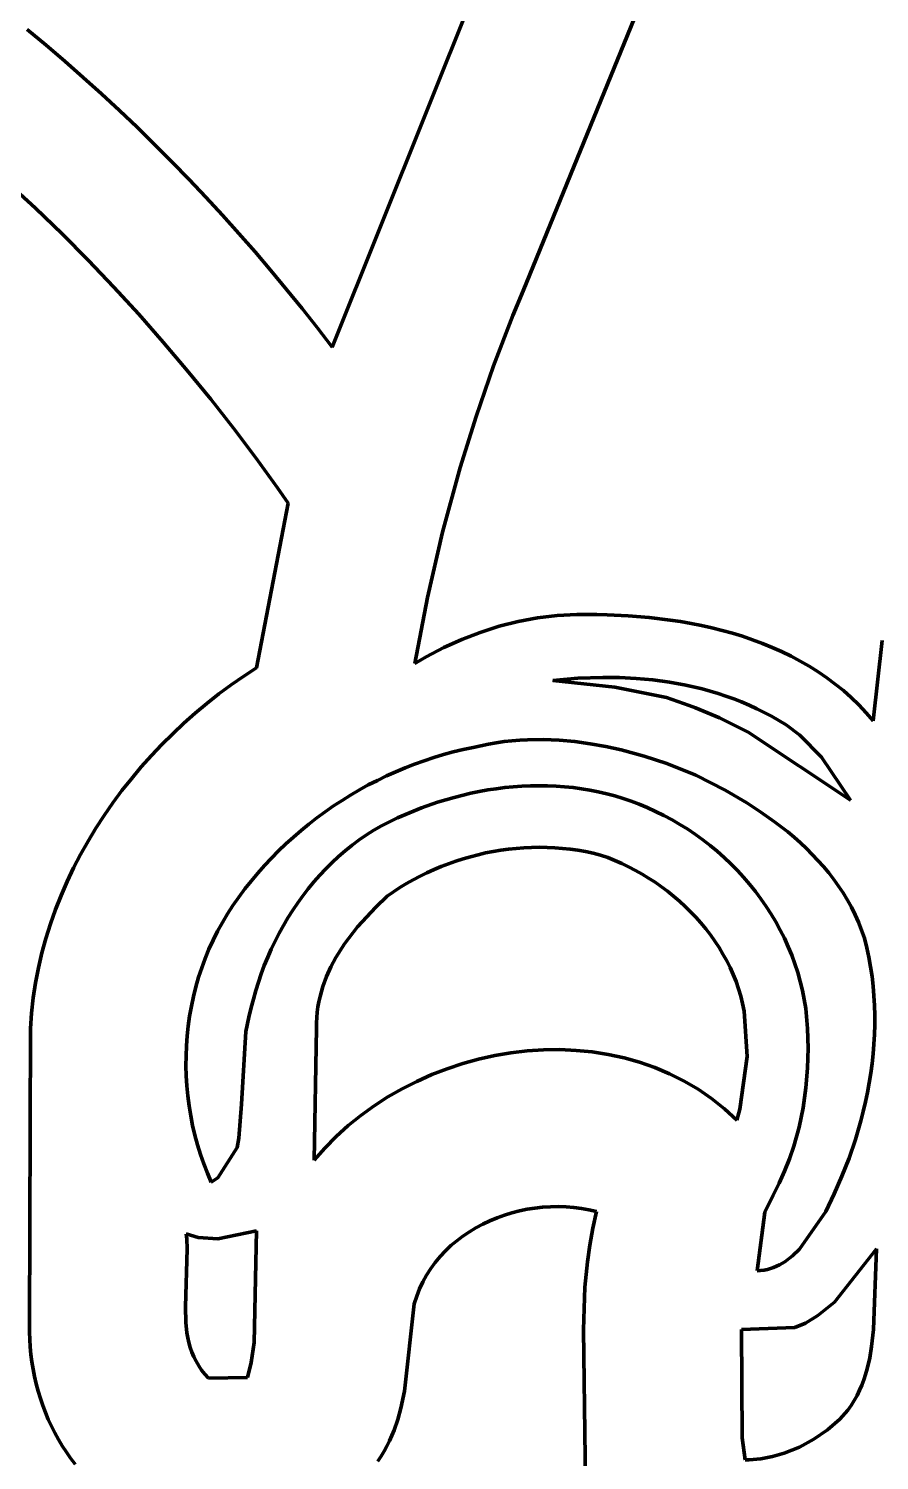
# Model space of a CAD drawing. Header units: millimetres. Extents: x 0 to 17.8, y 0 to 10.
# Drawn here: x 11.825 to 13.066, y 3.44 to 5.527 of the extents above; entities that cross this region are included whole.
import ezdxf

# ---------------------------------------------------------------- set-up
doc = ezdxf.new("R2010")
doc.units = ezdxf.units.MM
doc.layers.add('color#010101ff', color=7, linetype='CONTINUOUS', lineweight=100)
doc.layers.add('color#ffffffff', color=7, linetype='CONTINUOUS', lineweight=100)

msp = doc.modelspace()

# ---------------------------------------------------------------- linework, layer by layer
at = {"layer": 'color#010101ff'}
for p, q in [((12.2679, 5.063), (12.4972, 5.6344)), ((12.7331, 5.6027), (12.5464, 5.1451)), ((11.8235, 5.5258), (11.8509, 5.503)), ((11.8509, 5.503), (11.8781, 5.4797)), ((11.8781, 5.4797), (11.9049, 5.4562)), ((11.9049, 5.4562), (11.9315, 5.4322)), ((11.9315, 5.4322), (11.9577, 5.408)), ((11.9577, 5.408), (11.9836, 5.3834)), ((11.9836, 5.3834), (12.0092, 5.3584)), ((12.0092, 5.3584), (12.0344, 5.3331)), ((12.0344, 5.3331), (12.0594, 5.3075)), ((11.8353, 5.2654), (11.7957, 5.3021)), ((12.0594, 5.3075), (12.0839, 5.2816)), ((12.0839, 5.2816), (12.1082, 5.2554)), ((11.8741, 5.2279), (11.8353, 5.2654)), ((12.1082, 5.2554), (12.1321, 5.2288)), ((11.9122, 5.1896), (11.8741, 5.2279)), ((12.1321, 5.2288), (12.1556, 5.2019)), ((12.1556, 5.2019), (12.1788, 5.1747)), ((11.9495, 5.1505), (11.9122, 5.1896)), ((12.1788, 5.1747), (12.2016, 5.1472)), ((11.986, 5.1108), (11.9495, 5.1505)), ((12.2016, 5.1472), (12.2241, 5.1194)), ((12.5464, 5.1451), (12.5315, 5.109)), ((12.2241, 5.1194), (12.2462, 5.0914)), ((12.0218, 5.0703), (11.986, 5.1108)), ((12.5315, 5.109), (12.5034, 5.0359)), ((12.2462, 5.0914), (12.2679, 5.063)), ((12.0567, 5.0291), (12.0218, 5.0703)), ((12.5034, 5.0359), (12.4778, 4.962)), ((12.0909, 4.9872), (12.0567, 5.0291)), ((12.1242, 4.9447), (12.0909, 4.9872)), ((12.4778, 4.962), (12.4546, 4.8874)), ((12.1567, 4.9016), (12.1242, 4.9447)), ((12.1883, 4.8578), (12.1567, 4.9016)), ((12.4546, 4.8874), (12.4289, 4.7931)), ((12.2038, 4.8357), (12.1883, 4.8578)), ((12.1576, 4.5956), (12.2038, 4.8357)), ((12.4289, 4.7931), (12.4069, 4.6978)), ((12.4069, 4.6978), (12.3887, 4.6018)), ((12.4839, 4.6472), (12.5114, 4.656)), ((12.5114, 4.656), (12.5393, 4.663)), ((12.5393, 4.663), (12.5676, 4.6683)), ((12.5676, 4.6683), (12.5962, 4.6718)), ((12.5962, 4.6718), (12.625, 4.6734)), ((12.625, 4.6734), (12.654, 4.6731)), ((12.654, 4.6731), (12.669, 4.6728)), ((12.669, 4.6728), (12.6995, 4.6714)), ((12.6995, 4.6714), (12.7301, 4.6689)), ((12.7301, 4.6689), (12.7608, 4.6651)), ((12.7608, 4.6651), (12.7761, 4.6628)), ((12.7761, 4.6628), (12.7914, 4.6601)), ((12.7914, 4.6601), (12.8066, 4.6571)), ((12.8066, 4.6571), (12.8217, 4.6538)), ((12.4308, 4.6249), (12.4571, 4.6369)), ((12.4571, 4.6369), (12.4839, 4.6472)), ((12.8217, 4.6538), (12.8367, 4.65)), ((12.8367, 4.65), (12.8516, 4.6459)), ((12.8516, 4.6459), (12.8663, 4.6414)), ((12.8663, 4.6414), (12.8809, 4.6365)), ((12.8809, 4.6365), (12.8953, 4.6311)), ((13.0568, 4.5182), (13.07, 4.6353)), ((12.4052, 4.6115), (12.4308, 4.6249)), ((12.8953, 4.6311), (12.9095, 4.6253)), ((12.9095, 4.6253), (12.9234, 4.6191)), ((12.9234, 4.6191), (12.9372, 4.6125)), ((12.9372, 4.6125), (12.9506, 4.6053)), ((12.139, 4.5835), (12.1576, 4.5956)), ((12.3887, 4.6018), (12.4052, 4.6115)), ((12.9506, 4.6053), (12.9638, 4.5977)), ((12.9638, 4.5977), (12.9767, 4.5896)), ((12.103, 4.5575), (12.1208, 4.5707)), ((12.1208, 4.5707), (12.139, 4.5835)), ((12.6262, 4.5803), (12.59, 4.5772)), ((12.59, 4.5772), (12.6804, 4.5674)), ((12.6627, 4.5815), (12.6262, 4.5803)), ((12.6871, 4.5812), (12.6627, 4.5815)), ((12.7115, 4.58), (12.6871, 4.5812)), ((12.7357, 4.5778), (12.7115, 4.58)), ((12.7599, 4.5745), (12.7357, 4.5778)), ((12.7838, 4.5702), (12.7599, 4.5745)), ((12.9767, 4.5896), (12.9893, 4.581)), ((12.9893, 4.581), (13.0015, 4.5719)), ((13.0015, 4.5719), (13.0134, 4.5623)), ((12.0855, 4.5437), (12.103, 4.5575)), ((12.6804, 4.5674), (12.7557, 4.552)), ((12.7557, 4.552), (12.7888, 4.5404)), ((12.8075, 4.5647), (12.7838, 4.5702)), ((12.8192, 4.5615), (12.8075, 4.5647)), ((12.8308, 4.558), (12.8192, 4.5615)), ((12.8423, 4.5543), (12.8308, 4.558)), ((12.8537, 4.5502), (12.8423, 4.5543)), ((12.865, 4.5458), (12.8537, 4.5502)), ((13.0134, 4.5623), (13.0249, 4.5521)), ((13.0249, 4.5521), (13.0359, 4.5413)), ((12.0517, 4.5147), (12.0684, 4.5295)), ((12.0684, 4.5295), (12.0855, 4.5437)), ((12.7888, 4.5404), (12.7977, 4.5372)), ((12.7977, 4.5372), (12.8326, 4.5228)), ((12.8762, 4.541), (12.865, 4.5458)), ((12.8872, 4.5359), (12.8762, 4.541)), ((12.8981, 4.5305), (12.8872, 4.5359)), ((12.9088, 4.5248), (12.8981, 4.5305)), ((13.0359, 4.5413), (13.0466, 4.53)), ((13.0466, 4.53), (13.0568, 4.5182)), ((12.0355, 4.4994), (12.0517, 4.5147)), ((12.8326, 4.5228), (12.8746, 4.5017)), ((12.9194, 4.5187), (12.9088, 4.5248)), ((12.9299, 4.5122), (12.9194, 4.5187)), ((12.9502, 4.4974), (12.9299, 4.5122)), ((12.0197, 4.4837), (12.0355, 4.4994)), ((12.5188, 4.4879), (12.5074, 4.4862)), ((12.5302, 4.4891), (12.5188, 4.4879)), ((12.5416, 4.49), (12.5302, 4.4891)), ((12.553, 4.4907), (12.5416, 4.49)), ((12.5759, 4.4909), (12.553, 4.4907)), ((12.5988, 4.49), (12.5759, 4.4909)), ((12.6217, 4.4879), (12.5988, 4.49)), ((12.6444, 4.4848), (12.6217, 4.4879)), ((12.8746, 4.5017), (13.0237, 4.4028)), ((12.9814, 4.4651), (12.9502, 4.4974)), ((11.9896, 4.451), (12.0044, 4.4676)), ((12.0044, 4.4676), (12.0197, 4.4837)), ((12.4304, 4.4689), (12.4162, 4.4647)), ((12.4447, 4.4728), (12.4304, 4.4689)), ((12.459, 4.4762), (12.4447, 4.4728)), ((12.4735, 4.4793), (12.459, 4.4762)), ((12.4848, 4.482), (12.4735, 4.4793)), ((12.4961, 4.4843), (12.4848, 4.482)), ((12.5074, 4.4862), (12.4961, 4.4843)), ((12.6671, 4.4807), (12.6444, 4.4848)), ((12.6896, 4.4757), (12.6671, 4.4807)), ((12.723, 4.4666), (12.6896, 4.4757)), ((12.7558, 4.4558), (12.723, 4.4666)), ((11.9752, 4.4339), (11.9896, 4.451)), ((12.3744, 4.4497), (12.3607, 4.444)), ((12.3882, 4.4551), (12.3744, 4.4497)), ((12.4021, 4.4601), (12.3882, 4.4551)), ((12.4162, 4.4647), (12.4021, 4.4601)), ((12.7984, 4.4392), (12.7558, 4.4558)), ((13.0237, 4.4028), (12.9814, 4.4651)), ((11.9615, 4.4165), (11.9752, 4.4339)), ((12.3207, 4.4247), (12.3077, 4.4175)), ((12.3339, 4.4314), (12.3207, 4.4247)), ((12.3472, 4.4379), (12.3339, 4.4314)), ((12.3607, 4.444), (12.3472, 4.4379)), ((12.8412, 4.417), (12.7984, 4.4392)), ((11.9482, 4.3987), (11.9615, 4.4165)), ((12.2949, 4.41), (12.2824, 4.4022)), ((12.3077, 4.4175), (12.2949, 4.41)), ((12.4218, 4.3995), (12.4458, 4.4067)), ((12.4458, 4.4067), (12.4702, 4.4126)), ((12.4702, 4.4126), (12.4824, 4.4151)), ((12.4824, 4.4151), (12.4948, 4.4174)), ((12.4948, 4.4174), (12.5072, 4.4193)), ((12.5072, 4.4193), (12.5196, 4.4208)), ((12.5196, 4.4208), (12.5321, 4.4221)), ((12.5321, 4.4221), (12.5445, 4.423)), ((12.5445, 4.423), (12.557, 4.4235)), ((12.557, 4.4235), (12.5695, 4.4237)), ((12.5695, 4.4237), (12.582, 4.4236)), ((12.582, 4.4236), (12.5945, 4.423)), ((12.5945, 4.423), (12.6069, 4.4222)), ((12.6069, 4.4222), (12.6193, 4.4209)), ((12.6193, 4.4209), (12.6316, 4.4193)), ((12.6316, 4.4193), (12.6439, 4.4172)), ((12.6439, 4.4172), (12.6561, 4.4148)), ((12.6561, 4.4148), (12.6683, 4.412)), ((12.6683, 4.412), (12.6803, 4.4088)), ((12.6803, 4.4088), (12.6923, 4.4051)), ((12.6923, 4.4051), (12.7041, 4.4011)), ((12.8727, 4.3985), (12.8412, 4.417)), ((11.9356, 4.3804), (11.9482, 4.3987)), ((12.2578, 4.3856), (12.2459, 4.3769)), ((12.27, 4.3941), (12.2578, 4.3856)), ((12.2824, 4.4022), (12.27, 4.3941)), ((12.3752, 4.3819), (12.3983, 4.3913)), ((12.3983, 4.3913), (12.4218, 4.3995)), ((12.7041, 4.4011), (12.7158, 4.3966)), ((12.7158, 4.3966), (12.7274, 4.3917)), ((12.7274, 4.3917), (12.7397, 4.3862)), ((12.7397, 4.3862), (12.7517, 4.3804)), ((12.8932, 4.3852), (12.8727, 4.3985)), ((12.9131, 4.3711), (12.8932, 4.3852)), ((11.9235, 4.3618), (11.9356, 4.3804)), ((12.2342, 4.3678), (12.2227, 4.3584)), ((12.2459, 4.3769), (12.2342, 4.3678)), ((12.3289, 4.3587), (12.3401, 4.3652)), ((12.3401, 4.3652), (12.3515, 4.3712)), ((12.3515, 4.3712), (12.3632, 4.3768)), ((12.3632, 4.3768), (12.3752, 4.3819)), ((12.7517, 4.3804), (12.7636, 4.374)), ((12.7636, 4.374), (12.7752, 4.3673)), ((12.7752, 4.3673), (12.7866, 4.3602)), ((12.9323, 4.3562), (12.9131, 4.3711)), ((11.9012, 4.3236), (11.912, 4.3429)), ((11.912, 4.3429), (11.9235, 4.3618)), ((12.2115, 4.3487), (12.2005, 4.3387)), ((12.2227, 4.3584), (12.2115, 4.3487)), ((12.2971, 4.3369), (12.3074, 4.3446)), ((12.3074, 4.3446), (12.318, 4.3519)), ((12.318, 4.3519), (12.3289, 4.3587)), ((12.7866, 4.3602), (12.7977, 4.3527)), ((12.7977, 4.3527), (12.8086, 4.3448)), ((12.8086, 4.3448), (12.8193, 4.3366)), ((12.9416, 4.3484), (12.9323, 4.3562)), ((12.9507, 4.3403), (12.9416, 4.3484)), ((11.891, 4.3039), (11.9012, 4.3236)), ((12.1899, 4.3285), (12.1795, 4.318)), ((12.2005, 4.3387), (12.1899, 4.3285)), ((12.2679, 4.3117), (12.2773, 4.3204)), ((12.2773, 4.3204), (12.2871, 4.3289)), ((12.2871, 4.3289), (12.2971, 4.3369)), ((12.4698, 4.3202), (12.4589, 4.3171)), ((12.4807, 4.3231), (12.4698, 4.3202)), ((12.4917, 4.3256), (12.4807, 4.3231)), ((12.5028, 4.3277), (12.4917, 4.3256)), ((12.5139, 4.3296), (12.5028, 4.3277)), ((12.5251, 4.3311), (12.5139, 4.3296)), ((12.5363, 4.3323), (12.5251, 4.3311)), ((12.5476, 4.3332), (12.5363, 4.3323)), ((12.5588, 4.3337), (12.5476, 4.3332)), ((12.5701, 4.3339), (12.5588, 4.3337)), ((12.5814, 4.3337), (12.5701, 4.3339)), ((12.5926, 4.3332), (12.5814, 4.3337)), ((12.6039, 4.3323), (12.5926, 4.3332)), ((12.6151, 4.3311), (12.6039, 4.3323)), ((12.6262, 4.3295), (12.6151, 4.3311)), ((12.6374, 4.3276), (12.6262, 4.3295)), ((12.6484, 4.3252), (12.6374, 4.3276)), ((12.6594, 4.3225), (12.6484, 4.3252)), ((12.6698, 4.3188), (12.6594, 4.3225)), ((12.8193, 4.3366), (12.8296, 4.328)), ((12.8296, 4.328), (12.8397, 4.3191)), ((12.9595, 4.3321), (12.9507, 4.3403)), ((12.9681, 4.3236), (12.9595, 4.3321)), ((12.9764, 4.3148), (12.9681, 4.3236)), ((11.8815, 4.284), (11.891, 4.3039)), ((12.1694, 4.3071), (12.1595, 4.2961)), ((12.1795, 4.318), (12.1694, 4.3071)), ((12.2499, 4.2932), (12.2588, 4.3026)), ((12.2588, 4.3026), (12.2679, 4.3117)), ((12.4166, 4.3014), (12.4063, 4.2967)), ((12.427, 4.3058), (12.4166, 4.3014)), ((12.4375, 4.3099), (12.427, 4.3058)), ((12.4482, 4.3136), (12.4375, 4.3099)), ((12.4589, 4.3171), (12.4482, 4.3136)), ((12.6801, 4.3146), (12.6698, 4.3188)), ((12.6902, 4.3101), (12.6801, 4.3146)), ((12.7003, 4.3053), (12.6902, 4.3101)), ((12.7102, 4.3002), (12.7003, 4.3053)), ((12.7199, 4.2947), (12.7102, 4.3002)), ((12.8397, 4.3191), (12.8495, 4.3098)), ((12.8495, 4.3098), (12.8589, 4.3002)), ((12.8589, 4.3002), (12.868, 4.2903)), ((12.9844, 4.3059), (12.9764, 4.3148)), ((12.9921, 4.2966), (12.9844, 4.3059)), ((11.8727, 4.2637), (11.8815, 4.284)), ((12.15, 4.2847), (12.1408, 4.2731)), ((12.1595, 4.2961), (12.15, 4.2847)), ((12.2332, 4.2735), (12.2414, 4.2835)), ((12.2414, 4.2835), (12.2499, 4.2932)), ((12.3764, 4.2809), (12.3668, 4.2751)), ((12.3862, 4.2865), (12.3764, 4.2809)), ((12.3962, 4.2918), (12.3862, 4.2865)), ((12.4063, 4.2967), (12.3962, 4.2918)), ((12.7295, 4.2889), (12.7199, 4.2947)), ((12.7389, 4.2828), (12.7295, 4.2889)), ((12.7481, 4.2764), (12.7389, 4.2828)), ((12.868, 4.2903), (12.8768, 4.2801)), ((12.8768, 4.2801), (12.8852, 4.2696)), ((12.9994, 4.2871), (12.9921, 4.2966)), ((13.0064, 4.2774), (12.9994, 4.2871)), ((11.8646, 4.2431), (11.8727, 4.2637)), ((12.132, 4.2613), (12.1234, 4.2492)), ((12.1408, 4.2731), (12.132, 4.2613)), ((12.2178, 4.2528), (12.2253, 4.2633)), ((12.2253, 4.2633), (12.2332, 4.2735)), ((12.3481, 4.2626), (12.3315, 4.2467)), ((12.3573, 4.269), (12.3481, 4.2626)), ((12.3668, 4.2751), (12.3573, 4.269)), ((12.757, 4.2697), (12.7481, 4.2764)), ((12.7658, 4.2627), (12.757, 4.2697)), ((12.7743, 4.2554), (12.7658, 4.2627)), ((12.8852, 4.2696), (12.8933, 4.2588)), ((12.8933, 4.2588), (12.9009, 4.2478)), ((13.013, 4.2673), (13.0064, 4.2774)), ((13.0193, 4.257), (13.013, 4.2673)), ((11.8573, 4.2223), (11.8646, 4.2431)), ((12.1154, 4.2369), (12.1079, 4.2244)), ((12.1234, 4.2492), (12.1154, 4.2369)), ((12.2036, 4.2311), (12.2105, 4.2421)), ((12.2105, 4.2421), (12.2178, 4.2528)), ((12.3315, 4.2467), (12.3052, 4.2179)), ((12.7826, 4.2478), (12.7743, 4.2554)), ((12.7906, 4.24), (12.7826, 4.2478)), ((12.7983, 4.2319), (12.7906, 4.24)), ((12.9009, 4.2478), (12.9082, 4.2365)), ((13.0251, 4.2465), (13.0193, 4.257)), ((13.0306, 4.2356), (13.0251, 4.2465)), ((11.8507, 4.2011), (11.8573, 4.2223)), ((12.1079, 4.2244), (12.1009, 4.2116)), ((12.1907, 4.2086), (12.197, 4.2199)), ((12.197, 4.2199), (12.2036, 4.2311)), ((12.3052, 4.2179), (12.2862, 4.193)), ((12.8057, 4.2236), (12.7983, 4.2319)), ((12.8128, 4.215), (12.8057, 4.2236)), ((12.9082, 4.2365), (12.915, 4.225)), ((12.915, 4.225), (12.9215, 4.2132)), ((13.0356, 4.2245), (13.0306, 4.2356)), ((13.0401, 4.213), (13.0356, 4.2245)), ((11.8448, 4.1798), (11.8507, 4.2011)), ((12.0944, 4.1986), (12.0884, 4.1854)), ((12.1009, 4.2116), (12.0944, 4.1986)), ((12.1792, 4.1853), (12.1848, 4.197)), ((12.1848, 4.197), (12.1907, 4.2086)), ((12.8196, 4.2061), (12.8128, 4.215)), ((12.8261, 4.1971), (12.8196, 4.2061)), ((12.8322, 4.1878), (12.8261, 4.1971)), ((12.9215, 4.2132), (12.9275, 4.2012)), ((12.9275, 4.2012), (12.9331, 4.189)), ((13.0442, 4.2013), (13.0401, 4.213)), ((13.0477, 4.1875), (13.0442, 4.2013)), ((11.8398, 4.1582), (11.8448, 4.1798)), ((12.0884, 4.1854), (12.0828, 4.1719)), ((12.174, 4.1735), (12.1792, 4.1853)), ((12.2862, 4.193), (12.2736, 4.1732)), ((12.8379, 4.1783), (12.8322, 4.1878)), ((12.8433, 4.1685), (12.8379, 4.1783)), ((12.9331, 4.189), (12.9382, 4.1766)), ((12.9382, 4.1766), (12.9428, 4.164)), ((13.0507, 4.1735), (13.0477, 4.1875)), ((11.8356, 4.1363), (11.8398, 4.1582)), ((12.0778, 4.1582), (12.0733, 4.1444)), ((12.0828, 4.1719), (12.0778, 4.1582)), ((12.1646, 4.1494), (12.1691, 4.1615)), ((12.1691, 4.1615), (12.174, 4.1735)), ((12.2663, 4.1595), (12.2599, 4.1455)), ((12.2736, 4.1732), (12.2663, 4.1595)), ((12.8482, 4.1586), (12.8433, 4.1685)), ((12.8528, 4.1485), (12.8482, 4.1586)), ((12.9428, 4.164), (12.947, 4.1513)), ((13.0532, 4.1596), (13.0507, 4.1735)), ((13.0553, 4.1455), (13.0532, 4.1596)), ((11.8322, 4.1143), (11.8356, 4.1363)), ((12.0733, 4.1444), (12.0693, 4.1304)), ((12.1566, 4.1249), (12.1604, 4.1372)), ((12.1604, 4.1372), (12.1646, 4.1494)), ((12.2599, 4.1455), (12.2545, 4.131)), ((12.8569, 4.1381), (12.8528, 4.1485)), ((12.8606, 4.1276), (12.8569, 4.1381)), ((12.947, 4.1513), (12.9506, 4.1383)), ((12.9506, 4.1383), (12.9538, 4.1252)), ((13.0569, 4.1315), (13.0553, 4.1455)), ((11.8296, 4.092), (11.8322, 4.1143)), ((12.0657, 4.1163), (12.0627, 4.1021)), ((12.0693, 4.1304), (12.0657, 4.1163)), ((12.15, 4.1001), (12.1531, 4.1125)), ((12.1531, 4.1125), (12.1566, 4.1249)), ((12.2503, 4.1163), (12.2486, 4.1088)), ((12.2545, 4.131), (12.2503, 4.1163)), ((12.8638, 4.1169), (12.8606, 4.1276)), ((12.8666, 4.1061), (12.8638, 4.1169)), ((12.9538, 4.1252), (12.9564, 4.112)), ((12.9564, 4.112), (12.9585, 4.0987)), ((13.0581, 4.1174), (13.0569, 4.1315)), ((13.0589, 4.1033), (13.0581, 4.1174)), ((11.828, 4.0695), (11.8296, 4.092)), ((12.0627, 4.1021), (12.0601, 4.0877)), ((12.1463, 4.0863), (12.15, 4.1001)), ((12.2462, 4.0935), (12.2456, 4.0857)), ((12.2472, 4.1012), (12.2462, 4.0935)), ((12.2486, 4.1088), (12.2472, 4.1012)), ((12.8689, 4.095), (12.8666, 4.1061)), ((12.8733, 4.0287), (12.8689, 4.095)), ((12.9585, 4.0987), (12.9611, 4.0698)), ((13.0593, 4.0892), (13.0589, 4.1033)), ((12.0581, 4.0733), (12.0565, 4.0588)), ((12.0601, 4.0877), (12.0581, 4.0733)), ((12.1421, 4.0655), (12.1463, 4.0863)), ((12.2453, 4.07), (12.2416, 3.8776)), ((12.2456, 4.0857), (12.2453, 4.0779)), ((12.2453, 4.0779), (12.2453, 4.07)), ((12.9611, 4.0698), (12.962, 4.0409)), ((13.0589, 4.0609), (13.0593, 4.0751)), ((13.0593, 4.0751), (13.0593, 4.0892)), ((11.8269, 3.6382), (11.828, 4.0695)), ((12.0565, 4.0588), (12.0555, 4.0443)), ((12.136, 3.9595), (12.1421, 4.0655)), ((13.0581, 4.0468), (13.0589, 4.0609)), ((12.0549, 4.0297), (12.0548, 4.0151)), ((12.0555, 4.0443), (12.0549, 4.0297)), ((12.4816, 4.025), (12.5051, 4.0302)), ((12.5051, 4.0302), (12.5287, 4.0343)), ((12.5287, 4.0343), (12.5525, 4.037)), ((12.5525, 4.037), (12.5763, 4.0386)), ((12.5763, 4.0386), (12.6, 4.0389)), ((12.6, 4.0389), (12.6237, 4.0379)), ((12.6237, 4.0379), (12.6473, 4.0356)), ((12.6473, 4.0356), (12.6706, 4.032)), ((12.6706, 4.032), (12.6936, 4.027)), ((12.8626, 3.9519), (12.8733, 4.0287)), ((12.962, 4.0409), (12.9613, 4.0119)), ((13.0554, 4.0186), (13.0569, 4.0327)), ((13.0569, 4.0327), (13.0581, 4.0468)), ((12.0548, 4.0151), (12.0552, 4.0005)), ((12.4132, 4.0025), (12.4356, 4.0111)), ((12.4356, 4.0111), (12.4585, 4.0187)), ((12.4585, 4.0187), (12.4816, 4.025)), ((12.6936, 4.027), (12.7162, 4.0206)), ((12.7162, 4.0206), (12.7384, 4.0129)), ((12.7384, 4.0129), (12.7601, 4.0037)), ((12.9613, 4.0119), (12.9589, 3.983)), ((13.0535, 4.0046), (13.0554, 4.0186)), ((12.0552, 4.0005), (12.0561, 3.986)), ((12.3699, 3.9819), (12.3913, 3.9927)), ((12.3913, 3.9927), (12.4132, 4.0025)), ((12.7601, 4.0037), (12.7811, 3.9931)), ((12.7811, 3.9931), (12.8016, 3.9811)), ((13.0486, 3.9766), (13.0512, 3.9906)), ((13.0512, 3.9906), (13.0535, 4.0046)), ((12.0561, 3.986), (12.0575, 3.9714)), ((12.0575, 3.9714), (12.0593, 3.957)), ((12.3291, 3.9571), (12.3491, 3.97)), ((12.3491, 3.97), (12.3699, 3.9819)), ((12.8016, 3.9811), (12.8213, 3.9675)), ((12.8213, 3.9675), (12.8401, 3.9525)), ((12.9589, 3.983), (12.9548, 3.9543)), ((13.0457, 3.9627), (13.0486, 3.9766)), ((12.0593, 3.957), (12.0617, 3.9426)), ((12.1317, 3.9101), (12.136, 3.9595)), ((12.3098, 3.9431), (12.3291, 3.9571)), ((12.8401, 3.9525), (12.8582, 3.9359)), ((12.8582, 3.9359), (12.8626, 3.9519)), ((12.9548, 3.9543), (12.9489, 3.9259)), ((13.0389, 3.9351), (13.0425, 3.9489)), ((13.0425, 3.9489), (13.0457, 3.9627)), ((12.0617, 3.9426), (12.0646, 3.9283)), ((12.0646, 3.9283), (12.0679, 3.9141)), ((12.2737, 3.9122), (12.2913, 3.9282)), ((12.2913, 3.9282), (12.3098, 3.9431)), ((12.9489, 3.9259), (12.9411, 3.8981)), ((13.0309, 3.9078), (13.0389, 3.9351)), ((12.0679, 3.9141), (12.0717, 3.9001)), ((12.1293, 3.8962), (12.1317, 3.9101)), ((12.2571, 3.8954), (12.2737, 3.9122)), ((13.0217, 3.8809), (13.0309, 3.9078)), ((12.0717, 3.9001), (12.076, 3.8862)), ((12.076, 3.8862), (12.0808, 3.8724)), ((12.1011, 3.8519), (12.1293, 3.8962)), ((12.2416, 3.8776), (12.2571, 3.8954)), ((12.9411, 3.8981), (12.9349, 3.8798)), ((12.0808, 3.8724), (12.0861, 3.8589)), ((12.9278, 3.8618), (12.9199, 3.8442)), ((12.9349, 3.8798), (12.9278, 3.8618)), ((13.0114, 3.8545), (13.0217, 3.8809)), ((12.0861, 3.8589), (12.0918, 3.8455)), ((12.0918, 3.8455), (12.1011, 3.8519)), ((12.9199, 3.8442), (12.9111, 3.8269)), ((13.0001, 3.8285), (13.0114, 3.8545)), ((12.9111, 3.8269), (12.899, 3.802)), ((12.9879, 3.8031), (13.0001, 3.8285)), ((12.5301, 3.801), (12.5192, 3.7977)), ((12.5411, 3.8039), (12.5301, 3.801)), ((12.5523, 3.8062), (12.5411, 3.8039)), ((12.5636, 3.808), (12.5523, 3.8062)), ((12.5749, 3.8092), (12.5636, 3.808)), ((12.5863, 3.81), (12.5749, 3.8092)), ((12.5976, 3.8101), (12.5863, 3.81)), ((12.609, 3.8098), (12.5976, 3.8101)), ((12.6202, 3.8089), (12.609, 3.8098)), ((12.6314, 3.8074), (12.6202, 3.8089)), ((12.6425, 3.8054), (12.6314, 3.8074)), ((12.6534, 3.8028), (12.6425, 3.8054)), ((12.648, 3.7785), (12.6534, 3.8028)), ((12.899, 3.802), (12.8877, 3.7165)), ((12.9494, 3.7481), (12.9879, 3.8031)), ((12.4777, 3.7793), (12.4681, 3.7735)), ((12.4877, 3.7846), (12.4777, 3.7793)), ((12.498, 3.7895), (12.4877, 3.7846)), ((12.5084, 3.7938), (12.498, 3.7895)), ((12.5192, 3.7977), (12.5084, 3.7938)), ((12.6436, 3.7541), (12.648, 3.7785)), ((12.0552, 3.7706), (12.0559, 3.7633)), ((12.0728, 3.7651), (12.0552, 3.7706)), ((12.0559, 3.7633), (12.0567, 3.7486)), ((12.1012, 3.7632), (12.0728, 3.7651)), ((12.1578, 3.7749), (12.1012, 3.7632)), ((12.1545, 3.6121), (12.1578, 3.7749)), ((12.4498, 3.7604), (12.4413, 3.7532)), ((12.4588, 3.7672), (12.4498, 3.7604)), ((12.4681, 3.7735), (12.4588, 3.7672)), ((12.0567, 3.7486), (12.054, 3.6639)), ((12.4256, 3.7374), (12.4184, 3.7288)), ((12.4332, 3.7455), (12.4256, 3.7374)), ((12.4413, 3.7532), (12.4332, 3.7455)), ((12.6402, 3.7295), (12.6436, 3.7541)), ((12.9282, 3.7297), (12.9393, 3.7382)), ((12.9393, 3.7382), (12.9494, 3.7481)), ((13.0619, 3.7486), (13.0003, 3.6709)), ((13.0573, 3.631), (13.0619, 3.7486)), ((12.4118, 3.7198), (12.4058, 3.7104)), ((12.4184, 3.7288), (12.4118, 3.7198)), ((12.6367, 3.6925), (12.6402, 3.7295)), ((12.8877, 3.7165), (12.8928, 3.7168)), ((12.8928, 3.7168), (12.8978, 3.7175)), ((12.8978, 3.7175), (12.9026, 3.7185)), ((12.9026, 3.7185), (12.9117, 3.7212)), ((12.9117, 3.7212), (12.9202, 3.725)), ((12.9202, 3.725), (12.9282, 3.7297)), ((12.4003, 3.7005), (12.3954, 3.6902)), ((12.4058, 3.7104), (12.4003, 3.7005)), ((12.3913, 3.6795), (12.3877, 3.6683)), ((12.3954, 3.6902), (12.3913, 3.6795)), ((12.6343, 3.6305), (12.6367, 3.6925)), ((12.054, 3.6639), (12.0547, 3.6411)), ((12.3877, 3.6683), (12.3737, 3.5412)), ((13.0003, 3.6709), (12.9762, 3.6512)), ((11.8268, 3.6273), (11.8269, 3.6382)), ((12.0547, 3.6411), (12.0563, 3.6263)), ((12.9429, 3.634), (12.8651, 3.6311)), ((12.9582, 3.6404), (12.9429, 3.634)), ((12.9762, 3.6512), (12.9582, 3.6404)), ((11.827, 3.6164), (11.8268, 3.6273)), ((11.8277, 3.6056), (11.827, 3.6164)), ((12.0563, 3.6263), (12.0576, 3.619)), ((12.0576, 3.619), (12.0592, 3.6119)), ((12.0592, 3.6119), (12.0612, 3.6048)), ((12.1499, 3.5829), (12.1545, 3.6121)), ((12.6369, 3.4441), (12.6343, 3.6305)), ((12.8651, 3.6311), (12.8659, 3.473)), ((13.0546, 3.606), (13.0573, 3.631)), ((11.8287, 3.5947), (11.8277, 3.6056)), ((11.8301, 3.5838), (11.8287, 3.5947)), ((12.0612, 3.6048), (12.0635, 3.5979)), ((12.0635, 3.5979), (12.0663, 3.5912)), ((12.0663, 3.5912), (12.0696, 3.5846)), ((13.0519, 3.5896), (13.0546, 3.606)), ((11.8318, 3.573), (11.8301, 3.5838)), ((11.8339, 3.5623), (11.8318, 3.573)), ((12.0696, 3.5846), (12.0734, 3.5781)), ((12.0734, 3.5781), (12.0776, 3.5719)), ((12.0776, 3.5719), (12.0825, 3.5658)), ((12.1446, 3.5612), (12.1499, 3.5829)), ((13.0459, 3.5656), (13.0482, 3.5735)), ((13.0482, 3.5735), (13.0519, 3.5896)), ((11.8364, 3.5516), (11.8339, 3.5623)), ((11.8393, 3.5411), (11.8364, 3.5516)), ((12.0825, 3.5658), (12.0879, 3.5599)), ((12.0879, 3.5599), (12.1446, 3.5612)), ((13.0371, 3.5424), (13.0404, 3.55)), ((13.0404, 3.55), (13.0433, 3.5577)), ((13.0433, 3.5577), (13.0459, 3.5656)), ((11.8425, 3.5306), (11.8393, 3.5411)), ((11.846, 3.5202), (11.8425, 3.5306)), ((12.3737, 3.5412), (12.3683, 3.5163)), ((13.025, 3.5203), (13.0294, 3.5275)), ((13.0294, 3.5275), (13.0335, 3.5349)), ((13.0335, 3.5349), (13.0371, 3.5424)), ((11.8499, 3.51), (11.846, 3.5202)), ((11.8541, 3.4999), (11.8499, 3.51)), ((12.3683, 3.5163), (12.3637, 3.5)), ((13.0082, 3.5004), (13.0201, 3.5132)), ((13.0201, 3.5132), (13.025, 3.5203)), ((11.8587, 3.49), (11.8541, 3.4999)), ((11.8636, 3.4803), (11.8587, 3.49)), ((12.3637, 3.5), (12.3582, 3.4841)), ((12.9903, 3.4847), (13.0082, 3.5004)), ((11.8689, 3.4707), (11.8636, 3.4803)), ((11.8745, 3.4613), (11.8689, 3.4707)), ((12.3516, 3.4685), (12.3479, 3.4609)), ((12.3582, 3.4841), (12.3516, 3.4685)), ((12.8659, 3.473), (12.8704, 3.4411)), ((12.9493, 3.4596), (12.9705, 3.471)), ((12.9705, 3.471), (12.9903, 3.4847)), ((11.8804, 3.4522), (11.8745, 3.4613)), ((11.8867, 3.4433), (11.8804, 3.4522)), ((12.3394, 3.4461), (12.3347, 3.4388)), ((12.3438, 3.4534), (12.3394, 3.4461)), ((12.3479, 3.4609), (12.3438, 3.4534)), ((12.6368, 3.4322), (12.6369, 3.4441)), ((12.893, 3.4426), (12.9101, 3.4458)), ((12.9101, 3.4458), (12.9271, 3.4507)), ((12.9271, 3.4507), (12.9493, 3.4596)), ((11.8933, 3.4346), (11.8867, 3.4433)), ((12.8704, 3.4411), (12.876, 3.4411)), ((12.876, 3.4411), (12.893, 3.4426))]:
    msp.add_line(p, q, dxfattribs=at)
at = {"layer": 'color#ffffffff'}
for p, q in [((12.4972, 5.6344), (12.2679, 5.063)), ((12.5464, 5.1451), (12.7331, 5.6027)), ((11.8509, 5.503), (11.8235, 5.5258)), ((11.8781, 5.4797), (11.8509, 5.503)), ((11.9049, 5.4562), (11.8781, 5.4797)), ((11.9315, 5.4322), (11.9049, 5.4562)), ((11.9577, 5.408), (11.9315, 5.4322)), ((11.9836, 5.3834), (11.9577, 5.408)), ((12.0092, 5.3584), (11.9836, 5.3834)), ((12.0344, 5.3331), (12.0092, 5.3584)), ((12.0594, 5.3075), (12.0344, 5.3331)), ((11.7957, 5.3021), (11.8353, 5.2654)), ((12.0839, 5.2816), (12.0594, 5.3075)), ((12.1082, 5.2554), (12.0839, 5.2816)), ((11.8353, 5.2654), (11.8741, 5.2279)), ((12.1321, 5.2288), (12.1082, 5.2554)), ((11.8741, 5.2279), (11.9122, 5.1896)), ((12.1556, 5.2019), (12.1321, 5.2288)), ((12.1788, 5.1747), (12.1556, 5.2019)), ((11.9122, 5.1896), (11.9495, 5.1505)), ((12.2016, 5.1472), (12.1788, 5.1747)), ((11.9495, 5.1505), (11.986, 5.1108)), ((12.2241, 5.1194), (12.2016, 5.1472)), ((12.5315, 5.109), (12.5464, 5.1451)), ((12.2462, 5.0914), (12.2241, 5.1194)), ((11.986, 5.1108), (12.0218, 5.0703)), ((12.5034, 5.0359), (12.5315, 5.109)), ((12.2679, 5.063), (12.2462, 5.0914)), ((12.0218, 5.0703), (12.0567, 5.0291)), ((12.4778, 4.962), (12.5034, 5.0359)), ((12.0567, 5.0291), (12.0909, 4.9872)), ((12.0909, 4.9872), (12.1242, 4.9447)), ((12.4546, 4.8874), (12.4778, 4.962)), ((12.1242, 4.9447), (12.1567, 4.9016)), ((12.1567, 4.9016), (12.1883, 4.8578)), ((12.4289, 4.7931), (12.4546, 4.8874)), ((12.1883, 4.8578), (12.2038, 4.8357)), ((12.2038, 4.8357), (12.1576, 4.5956)), ((12.4069, 4.6978), (12.4289, 4.7931)), ((12.3887, 4.6018), (12.4069, 4.6978)), ((12.5114, 4.656), (12.4839, 4.6472)), ((12.5393, 4.663), (12.5114, 4.656)), ((12.5676, 4.6683), (12.5393, 4.663)), ((12.5962, 4.6718), (12.5676, 4.6683)), ((12.625, 4.6734), (12.5962, 4.6718)), ((12.654, 4.6731), (12.625, 4.6734)), ((12.669, 4.6728), (12.654, 4.6731)), ((12.6995, 4.6714), (12.669, 4.6728)), ((12.7301, 4.6689), (12.6995, 4.6714)), ((12.7608, 4.6651), (12.7301, 4.6689)), ((12.7761, 4.6628), (12.7608, 4.6651)), ((12.7914, 4.6601), (12.7761, 4.6628)), ((12.8066, 4.6571), (12.7914, 4.6601)), ((12.8217, 4.6538), (12.8066, 4.6571)), ((12.4571, 4.6369), (12.4308, 4.6249)), ((12.4839, 4.6472), (12.4571, 4.6369)), ((12.8367, 4.65), (12.8217, 4.6538)), ((12.8516, 4.6459), (12.8367, 4.65)), ((12.8663, 4.6414), (12.8516, 4.6459)), ((12.8809, 4.6365), (12.8663, 4.6414)), ((12.8953, 4.6311), (12.8809, 4.6365)), ((13.07, 4.6353), (13.0568, 4.5182)), ((12.4308, 4.6249), (12.4052, 4.6115)), ((12.9095, 4.6253), (12.8953, 4.6311)), ((12.9234, 4.6191), (12.9095, 4.6253)), ((12.9372, 4.6125), (12.9234, 4.6191)), ((12.9506, 4.6053), (12.9372, 4.6125)), ((12.1576, 4.5956), (12.139, 4.5835)), ((12.4052, 4.6115), (12.3887, 4.6018)), ((12.9638, 4.5977), (12.9506, 4.6053)), ((12.9767, 4.5896), (12.9638, 4.5977)), ((12.1208, 4.5707), (12.103, 4.5575)), ((12.139, 4.5835), (12.1208, 4.5707)), ((12.59, 4.5772), (12.6262, 4.5803)), ((12.6804, 4.5674), (12.59, 4.5772)), ((12.6262, 4.5803), (12.6627, 4.5815)), ((12.6627, 4.5815), (12.6871, 4.5812)), ((12.6871, 4.5812), (12.7115, 4.58)), ((12.7115, 4.58), (12.7357, 4.5778)), ((12.7357, 4.5778), (12.7599, 4.5745)), ((12.7599, 4.5745), (12.7838, 4.5702)), ((12.9893, 4.581), (12.9767, 4.5896)), ((13.0015, 4.5719), (12.9893, 4.581)), ((13.0134, 4.5623), (13.0015, 4.5719)), ((12.103, 4.5575), (12.0855, 4.5437)), ((12.7557, 4.552), (12.6804, 4.5674)), ((12.7888, 4.5404), (12.7557, 4.552)), ((12.7838, 4.5702), (12.8075, 4.5647)), ((12.8075, 4.5647), (12.8192, 4.5615)), ((12.8192, 4.5615), (12.8308, 4.558)), ((12.8308, 4.558), (12.8423, 4.5543)), ((12.8423, 4.5543), (12.8537, 4.5502)), ((12.8537, 4.5502), (12.865, 4.5458)), ((13.0249, 4.5521), (13.0134, 4.5623)), ((13.0359, 4.5413), (13.0249, 4.5521)), ((12.0684, 4.5295), (12.0517, 4.5147)), ((12.0855, 4.5437), (12.0684, 4.5295)), ((12.7977, 4.5372), (12.7888, 4.5404)), ((12.8326, 4.5228), (12.7977, 4.5372)), ((12.865, 4.5458), (12.8762, 4.541)), ((12.8762, 4.541), (12.8872, 4.5359)), ((12.8872, 4.5359), (12.8981, 4.5305)), ((12.8981, 4.5305), (12.9088, 4.5248)), ((13.0466, 4.53), (13.0359, 4.5413)), ((13.0568, 4.5182), (13.0466, 4.53)), ((12.0517, 4.5147), (12.0355, 4.4994)), ((12.8746, 4.5017), (12.8326, 4.5228)), ((12.9088, 4.5248), (12.9194, 4.5187)), ((12.9194, 4.5187), (12.9299, 4.5122)), ((12.9299, 4.5122), (12.9502, 4.4974)), ((12.0355, 4.4994), (12.0197, 4.4837)), ((12.5074, 4.4862), (12.5188, 4.4879)), ((12.5188, 4.4879), (12.5302, 4.4891)), ((12.5302, 4.4891), (12.5416, 4.49)), ((12.5416, 4.49), (12.553, 4.4907)), ((12.553, 4.4907), (12.5759, 4.4909)), ((12.5759, 4.4909), (12.5988, 4.49)), ((12.5988, 4.49), (12.6217, 4.4879)), ((12.6217, 4.4879), (12.6444, 4.4848)), ((13.0237, 4.4028), (12.8746, 4.5017)), ((12.9502, 4.4974), (12.9814, 4.4651)), ((12.0044, 4.4676), (11.9896, 4.451)), ((12.0197, 4.4837), (12.0044, 4.4676)), ((12.4162, 4.4647), (12.4304, 4.4689)), ((12.4304, 4.4689), (12.4447, 4.4728)), ((12.4447, 4.4728), (12.459, 4.4762)), ((12.459, 4.4762), (12.4735, 4.4793)), ((12.4735, 4.4793), (12.4848, 4.482)), ((12.4848, 4.482), (12.4961, 4.4843)), ((12.4961, 4.4843), (12.5074, 4.4862)), ((12.6444, 4.4848), (12.6671, 4.4807)), ((12.6671, 4.4807), (12.6896, 4.4757)), ((12.6896, 4.4757), (12.723, 4.4666)), ((12.723, 4.4666), (12.7558, 4.4558)), ((11.9896, 4.451), (11.9752, 4.4339)), ((12.3607, 4.444), (12.3744, 4.4497)), ((12.3744, 4.4497), (12.3882, 4.4551)), ((12.3882, 4.4551), (12.4021, 4.4601)), ((12.4021, 4.4601), (12.4162, 4.4647)), ((12.7558, 4.4558), (12.7984, 4.4392)), ((12.9814, 4.4651), (13.0237, 4.4028)), ((11.9752, 4.4339), (11.9615, 4.4165)), ((12.3077, 4.4175), (12.3207, 4.4247)), ((12.3207, 4.4247), (12.3339, 4.4314)), ((12.3339, 4.4314), (12.3472, 4.4379)), ((12.3472, 4.4379), (12.3607, 4.444)), ((12.7984, 4.4392), (12.8412, 4.417)), ((11.9615, 4.4165), (11.9482, 4.3987)), ((12.2824, 4.4022), (12.2949, 4.41)), ((12.2949, 4.41), (12.3077, 4.4175)), ((12.4458, 4.4067), (12.4218, 4.3995)), ((12.4702, 4.4126), (12.4458, 4.4067)), ((12.4824, 4.4151), (12.4702, 4.4126)), ((12.4948, 4.4174), (12.4824, 4.4151)), ((12.5072, 4.4193), (12.4948, 4.4174)), ((12.5196, 4.4208), (12.5072, 4.4193)), ((12.5321, 4.4221), (12.5196, 4.4208)), ((12.5445, 4.423), (12.5321, 4.4221)), ((12.557, 4.4235), (12.5445, 4.423)), ((12.5695, 4.4237), (12.557, 4.4235)), ((12.582, 4.4236), (12.5695, 4.4237)), ((12.5945, 4.423), (12.582, 4.4236)), ((12.6069, 4.4222), (12.5945, 4.423)), ((12.6193, 4.4209), (12.6069, 4.4222)), ((12.6316, 4.4193), (12.6193, 4.4209)), ((12.6439, 4.4172), (12.6316, 4.4193)), ((12.6561, 4.4148), (12.6439, 4.4172)), ((12.6683, 4.412), (12.6561, 4.4148)), ((12.6803, 4.4088), (12.6683, 4.412)), ((12.6923, 4.4051), (12.6803, 4.4088)), ((12.7041, 4.4011), (12.6923, 4.4051)), ((12.8412, 4.417), (12.8727, 4.3985)), ((11.9482, 4.3987), (11.9356, 4.3804)), ((12.2459, 4.3769), (12.2578, 4.3856)), ((12.2578, 4.3856), (12.27, 4.3941)), ((12.27, 4.3941), (12.2824, 4.4022)), ((12.3983, 4.3913), (12.3752, 4.3819)), ((12.4218, 4.3995), (12.3983, 4.3913)), ((12.7158, 4.3966), (12.7041, 4.4011)), ((12.7274, 4.3917), (12.7158, 4.3966)), ((12.7397, 4.3862), (12.7274, 4.3917)), ((12.7517, 4.3804), (12.7397, 4.3862)), ((12.8727, 4.3985), (12.8932, 4.3852)), ((12.8932, 4.3852), (12.9131, 4.3711)), ((11.9356, 4.3804), (11.9235, 4.3618)), ((12.2227, 4.3584), (12.2342, 4.3678)), ((12.2342, 4.3678), (12.2459, 4.3769)), ((12.3401, 4.3652), (12.3289, 4.3587)), ((12.3515, 4.3712), (12.3401, 4.3652)), ((12.3632, 4.3768), (12.3515, 4.3712)), ((12.3752, 4.3819), (12.3632, 4.3768)), ((12.7636, 4.374), (12.7517, 4.3804)), ((12.7752, 4.3673), (12.7636, 4.374)), ((12.7866, 4.3602), (12.7752, 4.3673)), ((12.9131, 4.3711), (12.9323, 4.3562)), ((11.912, 4.3429), (11.9012, 4.3236)), ((11.9235, 4.3618), (11.912, 4.3429)), ((12.2005, 4.3387), (12.2115, 4.3487)), ((12.2115, 4.3487), (12.2227, 4.3584)), ((12.3074, 4.3446), (12.2971, 4.3369)), ((12.318, 4.3519), (12.3074, 4.3446)), ((12.3289, 4.3587), (12.318, 4.3519)), ((12.7977, 4.3527), (12.7866, 4.3602)), ((12.8086, 4.3448), (12.7977, 4.3527)), ((12.8193, 4.3366), (12.8086, 4.3448)), ((12.9323, 4.3562), (12.9416, 4.3484)), ((12.9416, 4.3484), (12.9507, 4.3403)), ((11.9012, 4.3236), (11.891, 4.3039)), ((12.1795, 4.318), (12.1899, 4.3285)), ((12.1899, 4.3285), (12.2005, 4.3387)), ((12.2773, 4.3204), (12.2679, 4.3117)), ((12.2871, 4.3289), (12.2773, 4.3204)), ((12.2971, 4.3369), (12.2871, 4.3289)), ((12.4589, 4.3171), (12.4698, 4.3202)), ((12.4698, 4.3202), (12.4807, 4.3231)), ((12.4807, 4.3231), (12.4917, 4.3256)), ((12.4917, 4.3256), (12.5028, 4.3277)), ((12.5028, 4.3277), (12.5139, 4.3296)), ((12.5139, 4.3296), (12.5251, 4.3311)), ((12.5251, 4.3311), (12.5363, 4.3323)), ((12.5363, 4.3323), (12.5476, 4.3332)), ((12.5476, 4.3332), (12.5588, 4.3337)), ((12.5588, 4.3337), (12.5701, 4.3339)), ((12.5701, 4.3339), (12.5814, 4.3337)), ((12.5814, 4.3337), (12.5926, 4.3332)), ((12.5926, 4.3332), (12.6039, 4.3323)), ((12.6039, 4.3323), (12.6151, 4.3311)), ((12.6151, 4.3311), (12.6262, 4.3295)), ((12.6262, 4.3295), (12.6374, 4.3276)), ((12.6374, 4.3276), (12.6484, 4.3252)), ((12.6484, 4.3252), (12.6594, 4.3225)), ((12.6594, 4.3225), (12.6698, 4.3188)), ((12.8296, 4.328), (12.8193, 4.3366)), ((12.8397, 4.3191), (12.8296, 4.328)), ((12.9507, 4.3403), (12.9595, 4.3321)), ((12.9595, 4.3321), (12.9681, 4.3236)), ((12.9681, 4.3236), (12.9764, 4.3148)), ((11.891, 4.3039), (11.8815, 4.284)), ((12.1595, 4.2961), (12.1694, 4.3071)), ((12.1694, 4.3071), (12.1795, 4.318)), ((12.2588, 4.3026), (12.2499, 4.2932)), ((12.2679, 4.3117), (12.2588, 4.3026)), ((12.4063, 4.2967), (12.4166, 4.3014)), ((12.4166, 4.3014), (12.427, 4.3058)), ((12.427, 4.3058), (12.4375, 4.3099)), ((12.4375, 4.3099), (12.4482, 4.3136)), ((12.4482, 4.3136), (12.4589, 4.3171)), ((12.6698, 4.3188), (12.6801, 4.3146)), ((12.6801, 4.3146), (12.6902, 4.3101)), ((12.6902, 4.3101), (12.7003, 4.3053)), ((12.7003, 4.3053), (12.7102, 4.3002)), ((12.7102, 4.3002), (12.7199, 4.2947)), ((12.8495, 4.3098), (12.8397, 4.3191)), ((12.8589, 4.3002), (12.8495, 4.3098)), ((12.868, 4.2903), (12.8589, 4.3002)), ((12.9764, 4.3148), (12.9844, 4.3059)), ((12.9844, 4.3059), (12.9921, 4.2966)), ((11.8815, 4.284), (11.8727, 4.2637)), ((12.1408, 4.2731), (12.15, 4.2847)), ((12.15, 4.2847), (12.1595, 4.2961)), ((12.2414, 4.2835), (12.2332, 4.2735)), ((12.2499, 4.2932), (12.2414, 4.2835)), ((12.3668, 4.2751), (12.3764, 4.2809)), ((12.3764, 4.2809), (12.3862, 4.2865)), ((12.3862, 4.2865), (12.3962, 4.2918)), ((12.3962, 4.2918), (12.4063, 4.2967)), ((12.7199, 4.2947), (12.7295, 4.2889)), ((12.7295, 4.2889), (12.7389, 4.2828)), ((12.7389, 4.2828), (12.7481, 4.2764)), ((12.8768, 4.2801), (12.868, 4.2903)), ((12.8852, 4.2696), (12.8768, 4.2801)), ((12.9921, 4.2966), (12.9994, 4.2871)), ((12.9994, 4.2871), (13.0064, 4.2774)), ((11.8727, 4.2637), (11.8646, 4.2431)), ((12.1234, 4.2492), (12.132, 4.2613)), ((12.132, 4.2613), (12.1408, 4.2731)), ((12.2253, 4.2633), (12.2178, 4.2528)), ((12.2332, 4.2735), (12.2253, 4.2633)), ((12.3315, 4.2467), (12.3481, 4.2626)), ((12.3481, 4.2626), (12.3573, 4.269)), ((12.3573, 4.269), (12.3668, 4.2751)), ((12.7481, 4.2764), (12.757, 4.2697)), ((12.757, 4.2697), (12.7658, 4.2627)), ((12.7658, 4.2627), (12.7743, 4.2554)), ((12.8933, 4.2588), (12.8852, 4.2696)), ((12.9009, 4.2478), (12.8933, 4.2588)), ((13.0064, 4.2774), (13.013, 4.2673)), ((13.013, 4.2673), (13.0193, 4.257)), ((11.8646, 4.2431), (11.8573, 4.2223)), ((12.1079, 4.2244), (12.1154, 4.2369)), ((12.1154, 4.2369), (12.1234, 4.2492)), ((12.2105, 4.2421), (12.2036, 4.2311)), ((12.2178, 4.2528), (12.2105, 4.2421)), ((12.3052, 4.2179), (12.3315, 4.2467)), ((12.7743, 4.2554), (12.7826, 4.2478)), ((12.7826, 4.2478), (12.7906, 4.24)), ((12.7906, 4.24), (12.7983, 4.2319)), ((12.9082, 4.2365), (12.9009, 4.2478)), ((13.0193, 4.257), (13.0251, 4.2465)), ((13.0251, 4.2465), (13.0306, 4.2356)), ((11.8573, 4.2223), (11.8507, 4.2011)), ((12.1009, 4.2116), (12.1079, 4.2244)), ((12.197, 4.2199), (12.1907, 4.2086)), ((12.2036, 4.2311), (12.197, 4.2199)), ((12.2862, 4.193), (12.3052, 4.2179)), ((12.7983, 4.2319), (12.8057, 4.2236)), ((12.8057, 4.2236), (12.8128, 4.215)), ((12.915, 4.225), (12.9082, 4.2365)), ((12.9215, 4.2132), (12.915, 4.225)), ((13.0306, 4.2356), (13.0356, 4.2245)), ((13.0356, 4.2245), (13.0401, 4.213)), ((11.8507, 4.2011), (11.8448, 4.1798)), ((12.0884, 4.1854), (12.0944, 4.1986)), ((12.0944, 4.1986), (12.1009, 4.2116)), ((12.1848, 4.197), (12.1792, 4.1853)), ((12.1907, 4.2086), (12.1848, 4.197)), ((12.8128, 4.215), (12.8196, 4.2061)), ((12.8196, 4.2061), (12.8261, 4.1971)), ((12.8261, 4.1971), (12.8322, 4.1878)), ((12.9275, 4.2012), (12.9215, 4.2132)), ((12.9331, 4.189), (12.9275, 4.2012)), ((13.0401, 4.213), (13.0442, 4.2013)), ((13.0442, 4.2013), (13.0477, 4.1875)), ((11.8448, 4.1798), (11.8398, 4.1582)), ((12.0828, 4.1719), (12.0884, 4.1854)), ((12.1792, 4.1853), (12.174, 4.1735)), ((12.2736, 4.1732), (12.2862, 4.193)), ((12.8322, 4.1878), (12.8379, 4.1783)), ((12.8379, 4.1783), (12.8433, 4.1685)), ((12.9382, 4.1766), (12.9331, 4.189)), ((12.9428, 4.164), (12.9382, 4.1766)), ((13.0477, 4.1875), (13.0507, 4.1735)), ((11.8398, 4.1582), (11.8356, 4.1363)), ((12.0733, 4.1444), (12.0778, 4.1582)), ((12.0778, 4.1582), (12.0828, 4.1719)), ((12.1691, 4.1615), (12.1646, 4.1494)), ((12.174, 4.1735), (12.1691, 4.1615)), ((12.2599, 4.1455), (12.2663, 4.1595)), ((12.2663, 4.1595), (12.2736, 4.1732)), ((12.8433, 4.1685), (12.8482, 4.1586)), ((12.8482, 4.1586), (12.8528, 4.1485)), ((12.947, 4.1513), (12.9428, 4.164)), ((13.0507, 4.1735), (13.0532, 4.1596)), ((13.0532, 4.1596), (13.0553, 4.1455)), ((11.8356, 4.1363), (11.8322, 4.1143)), ((12.0693, 4.1304), (12.0733, 4.1444)), ((12.1604, 4.1372), (12.1566, 4.1249)), ((12.1646, 4.1494), (12.1604, 4.1372)), ((12.2545, 4.131), (12.2599, 4.1455)), ((12.8528, 4.1485), (12.8569, 4.1381)), ((12.8569, 4.1381), (12.8606, 4.1276)), ((12.9506, 4.1383), (12.947, 4.1513)), ((12.9538, 4.1252), (12.9506, 4.1383)), ((13.0553, 4.1455), (13.0569, 4.1315)), ((11.8322, 4.1143), (11.8296, 4.092)), ((12.0627, 4.1021), (12.0657, 4.1163)), ((12.0657, 4.1163), (12.0693, 4.1304)), ((12.1531, 4.1125), (12.15, 4.1001)), ((12.1566, 4.1249), (12.1531, 4.1125)), ((12.2486, 4.1088), (12.2503, 4.1163)), ((12.2503, 4.1163), (12.2545, 4.131)), ((12.8606, 4.1276), (12.8638, 4.1169)), ((12.8638, 4.1169), (12.8666, 4.1061)), ((12.9564, 4.112), (12.9538, 4.1252)), ((12.9585, 4.0987), (12.9564, 4.112)), ((13.0569, 4.1315), (13.0581, 4.1174)), ((13.0581, 4.1174), (13.0589, 4.1033)), ((11.8296, 4.092), (11.828, 4.0695)), ((12.0601, 4.0877), (12.0627, 4.1021)), ((12.15, 4.1001), (12.1463, 4.0863)), ((12.2456, 4.0857), (12.2462, 4.0935)), ((12.2462, 4.0935), (12.2472, 4.1012)), ((12.2472, 4.1012), (12.2486, 4.1088)), ((12.8666, 4.1061), (12.8689, 4.095)), ((12.8689, 4.095), (12.8733, 4.0287)), ((12.9611, 4.0698), (12.9585, 4.0987)), ((13.0589, 4.1033), (13.0593, 4.0892)), ((12.0565, 4.0588), (12.0581, 4.0733)), ((12.0581, 4.0733), (12.0601, 4.0877)), ((12.1463, 4.0863), (12.1421, 4.0655)), ((12.2416, 3.8776), (12.2453, 4.07)), ((12.2453, 4.0779), (12.2456, 4.0857)), ((12.2453, 4.07), (12.2453, 4.0779)), ((12.962, 4.0409), (12.9611, 4.0698)), ((13.0593, 4.0751), (13.0589, 4.0609)), ((13.0593, 4.0892), (13.0593, 4.0751)), ((11.828, 4.0695), (11.8269, 3.6382)), ((12.0555, 4.0443), (12.0565, 4.0588)), ((12.1421, 4.0655), (12.136, 3.9595)), ((13.0589, 4.0609), (13.0581, 4.0468)), ((12.0548, 4.0151), (12.0549, 4.0297)), ((12.0549, 4.0297), (12.0555, 4.0443)), ((12.5051, 4.0302), (12.4816, 4.025)), ((12.5287, 4.0343), (12.5051, 4.0302)), ((12.5525, 4.037), (12.5287, 4.0343)), ((12.5763, 4.0386), (12.5525, 4.037)), ((12.6, 4.0389), (12.5763, 4.0386)), ((12.6237, 4.0379), (12.6, 4.0389)), ((12.6473, 4.0356), (12.6237, 4.0379)), ((12.6706, 4.032), (12.6473, 4.0356)), ((12.6936, 4.027), (12.6706, 4.032)), ((12.8733, 4.0287), (12.8626, 3.9519)), ((12.9613, 4.0119), (12.962, 4.0409)), ((13.0569, 4.0327), (13.0554, 4.0186)), ((13.0581, 4.0468), (13.0569, 4.0327)), ((12.0552, 4.0005), (12.0548, 4.0151)), ((12.4356, 4.0111), (12.4132, 4.0025)), ((12.4585, 4.0187), (12.4356, 4.0111)), ((12.4816, 4.025), (12.4585, 4.0187)), ((12.7162, 4.0206), (12.6936, 4.027)), ((12.7384, 4.0129), (12.7162, 4.0206)), ((12.7601, 4.0037), (12.7384, 4.0129)), ((12.9589, 3.983), (12.9613, 4.0119)), ((13.0554, 4.0186), (13.0535, 4.0046)), ((12.0561, 3.986), (12.0552, 4.0005)), ((12.3913, 3.9927), (12.3699, 3.9819)), ((12.4132, 4.0025), (12.3913, 3.9927)), ((12.7811, 3.9931), (12.7601, 4.0037)), ((12.8016, 3.9811), (12.7811, 3.9931)), ((13.0512, 3.9906), (13.0486, 3.9766)), ((13.0535, 4.0046), (13.0512, 3.9906)), ((12.0575, 3.9714), (12.0561, 3.986)), ((12.0593, 3.957), (12.0575, 3.9714)), ((12.3491, 3.97), (12.3291, 3.9571)), ((12.3699, 3.9819), (12.3491, 3.97)), ((12.8213, 3.9675), (12.8016, 3.9811)), ((12.8401, 3.9525), (12.8213, 3.9675)), ((12.9548, 3.9543), (12.9589, 3.983)), ((13.0486, 3.9766), (13.0457, 3.9627)), ((12.0617, 3.9426), (12.0593, 3.957)), ((12.136, 3.9595), (12.1317, 3.9101)), ((12.3291, 3.9571), (12.3098, 3.9431)), ((12.8582, 3.9359), (12.8401, 3.9525)), ((12.8626, 3.9519), (12.8582, 3.9359)), ((12.9489, 3.9259), (12.9548, 3.9543)), ((13.0425, 3.9489), (13.0389, 3.9351)), ((13.0457, 3.9627), (13.0425, 3.9489)), ((12.0646, 3.9283), (12.0617, 3.9426)), ((12.0679, 3.9141), (12.0646, 3.9283)), ((12.2913, 3.9282), (12.2737, 3.9122)), ((12.3098, 3.9431), (12.2913, 3.9282)), ((12.9411, 3.8981), (12.9489, 3.9259)), ((13.0389, 3.9351), (13.0309, 3.9078)), ((12.0717, 3.9001), (12.0679, 3.9141)), ((12.1317, 3.9101), (12.1293, 3.8962)), ((12.2737, 3.9122), (12.2571, 3.8954)), ((13.0309, 3.9078), (13.0217, 3.8809)), ((12.076, 3.8862), (12.0717, 3.9001)), ((12.0808, 3.8724), (12.076, 3.8862)), ((12.1293, 3.8962), (12.1011, 3.8519)), ((12.2571, 3.8954), (12.2416, 3.8776)), ((12.9349, 3.8798), (12.9411, 3.8981)), ((12.0861, 3.8589), (12.0808, 3.8724)), ((12.9199, 3.8442), (12.9278, 3.8618)), ((12.9278, 3.8618), (12.9349, 3.8798)), ((13.0217, 3.8809), (13.0114, 3.8545)), ((12.0918, 3.8455), (12.0861, 3.8589)), ((12.1011, 3.8519), (12.0918, 3.8455)), ((12.9111, 3.8269), (12.9199, 3.8442)), ((13.0114, 3.8545), (13.0001, 3.8285)), ((12.899, 3.802), (12.9111, 3.8269)), ((13.0001, 3.8285), (12.9879, 3.8031)), ((12.5192, 3.7977), (12.5301, 3.801)), ((12.5301, 3.801), (12.5411, 3.8039)), ((12.5411, 3.8039), (12.5523, 3.8062)), ((12.5523, 3.8062), (12.5636, 3.808)), ((12.5636, 3.808), (12.5749, 3.8092)), ((12.5749, 3.8092), (12.5863, 3.81)), ((12.5863, 3.81), (12.5976, 3.8101)), ((12.5976, 3.8101), (12.609, 3.8098)), ((12.609, 3.8098), (12.6202, 3.8089)), ((12.6202, 3.8089), (12.6314, 3.8074)), ((12.6314, 3.8074), (12.6425, 3.8054)), ((12.6425, 3.8054), (12.6534, 3.8028)), ((12.6534, 3.8028), (12.648, 3.7785)), ((12.8877, 3.7165), (12.899, 3.802)), ((12.9879, 3.8031), (12.9494, 3.7481)), ((12.4681, 3.7735), (12.4777, 3.7793)), ((12.4777, 3.7793), (12.4877, 3.7846)), ((12.4877, 3.7846), (12.498, 3.7895)), ((12.498, 3.7895), (12.5084, 3.7938)), ((12.5084, 3.7938), (12.5192, 3.7977)), ((12.648, 3.7785), (12.6436, 3.7541)), ((12.0552, 3.7706), (12.0728, 3.7651)), ((12.0559, 3.7633), (12.0552, 3.7706)), ((12.0567, 3.7486), (12.0559, 3.7633)), ((12.0728, 3.7651), (12.1012, 3.7632)), ((12.1012, 3.7632), (12.1578, 3.7749)), ((12.1578, 3.7749), (12.1545, 3.6121)), ((12.4413, 3.7532), (12.4498, 3.7604)), ((12.4498, 3.7604), (12.4588, 3.7672)), ((12.4588, 3.7672), (12.4681, 3.7735)), ((12.054, 3.6639), (12.0567, 3.7486)), ((12.4184, 3.7288), (12.4256, 3.7374)), ((12.4256, 3.7374), (12.4332, 3.7455)), ((12.4332, 3.7455), (12.4413, 3.7532)), ((12.6436, 3.7541), (12.6402, 3.7295)), ((12.9393, 3.7382), (12.9282, 3.7297)), ((12.9494, 3.7481), (12.9393, 3.7382)), ((13.0003, 3.6709), (13.0619, 3.7486)), ((13.0619, 3.7486), (13.0573, 3.631)), ((12.4058, 3.7104), (12.4118, 3.7198)), ((12.4118, 3.7198), (12.4184, 3.7288)), ((12.6402, 3.7295), (12.6367, 3.6925)), ((12.8928, 3.7168), (12.8877, 3.7165)), ((12.8978, 3.7175), (12.8928, 3.7168)), ((12.9026, 3.7185), (12.8978, 3.7175)), ((12.9117, 3.7212), (12.9026, 3.7185)), ((12.9202, 3.725), (12.9117, 3.7212)), ((12.9282, 3.7297), (12.9202, 3.725)), ((12.3954, 3.6902), (12.4003, 3.7005)), ((12.4003, 3.7005), (12.4058, 3.7104)), ((12.3877, 3.6683), (12.3913, 3.6795)), ((12.3913, 3.6795), (12.3954, 3.6902)), ((12.6367, 3.6925), (12.6343, 3.6305)), ((12.0547, 3.6411), (12.054, 3.6639)), ((12.3737, 3.5412), (12.3877, 3.6683)), ((12.9762, 3.6512), (13.0003, 3.6709)), ((11.8269, 3.6382), (11.8268, 3.6273)), ((12.0563, 3.6263), (12.0547, 3.6411)), ((12.8651, 3.6311), (12.9429, 3.634)), ((12.9429, 3.634), (12.9582, 3.6404)), ((12.9582, 3.6404), (12.9762, 3.6512)), ((11.8268, 3.6273), (11.827, 3.6164)), ((11.827, 3.6164), (11.8277, 3.6056)), ((12.0576, 3.619), (12.0563, 3.6263)), ((12.0592, 3.6119), (12.0576, 3.619)), ((12.0612, 3.6048), (12.0592, 3.6119)), ((12.1545, 3.6121), (12.1499, 3.5829)), ((12.6343, 3.6305), (12.6369, 3.4441)), ((12.8659, 3.473), (12.8651, 3.6311)), ((13.0573, 3.631), (13.0546, 3.606)), ((11.8277, 3.6056), (11.8287, 3.5947)), ((11.8287, 3.5947), (11.8301, 3.5838)), ((12.0635, 3.5979), (12.0612, 3.6048)), ((12.0663, 3.5912), (12.0635, 3.5979)), ((12.0696, 3.5846), (12.0663, 3.5912)), ((13.0546, 3.606), (13.0519, 3.5896)), ((11.8301, 3.5838), (11.8318, 3.573)), ((11.8318, 3.573), (11.8339, 3.5623)), ((12.0734, 3.5781), (12.0696, 3.5846)), ((12.0776, 3.5719), (12.0734, 3.5781)), ((12.0825, 3.5658), (12.0776, 3.5719)), ((12.1499, 3.5829), (12.1446, 3.5612)), ((13.0482, 3.5735), (13.0459, 3.5656)), ((13.0519, 3.5896), (13.0482, 3.5735)), ((11.8339, 3.5623), (11.8364, 3.5516)), ((11.8364, 3.5516), (11.8393, 3.5411)), ((12.0879, 3.5599), (12.0825, 3.5658)), ((12.1446, 3.5612), (12.0879, 3.5599)), ((13.0404, 3.55), (13.0371, 3.5424)), ((13.0433, 3.5577), (13.0404, 3.55)), ((13.0459, 3.5656), (13.0433, 3.5577)), ((11.8393, 3.5411), (11.8425, 3.5306)), ((11.8425, 3.5306), (11.846, 3.5202)), ((12.3683, 3.5163), (12.3737, 3.5412)), ((13.0294, 3.5275), (13.025, 3.5203)), ((13.0335, 3.5349), (13.0294, 3.5275)), ((13.0371, 3.5424), (13.0335, 3.5349)), ((11.846, 3.5202), (11.8499, 3.51)), ((11.8499, 3.51), (11.8541, 3.4999)), ((12.3637, 3.5), (12.3683, 3.5163)), ((13.0201, 3.5132), (13.0082, 3.5004)), ((13.025, 3.5203), (13.0201, 3.5132)), ((11.8541, 3.4999), (11.8587, 3.49)), ((11.8587, 3.49), (11.8636, 3.4803)), ((12.3582, 3.4841), (12.3637, 3.5)), ((13.0082, 3.5004), (12.9903, 3.4847)), ((11.8636, 3.4803), (11.8689, 3.4707)), ((11.8689, 3.4707), (11.8745, 3.4613)), ((12.3479, 3.4609), (12.3516, 3.4685)), ((12.3516, 3.4685), (12.3582, 3.4841)), ((12.8704, 3.4411), (12.8659, 3.473)), ((12.9705, 3.471), (12.9493, 3.4596)), ((12.9903, 3.4847), (12.9705, 3.471)), ((11.8745, 3.4613), (11.8804, 3.4522)), ((11.8804, 3.4522), (11.8867, 3.4433)), ((12.3347, 3.4388), (12.3394, 3.4461)), ((12.3394, 3.4461), (12.3438, 3.4534)), ((12.3438, 3.4534), (12.3479, 3.4609)), ((12.6369, 3.4441), (12.6368, 3.4322)), ((12.9101, 3.4458), (12.893, 3.4426)), ((12.9271, 3.4507), (12.9101, 3.4458)), ((12.9493, 3.4596), (12.9271, 3.4507)), ((11.8867, 3.4433), (11.8933, 3.4346)), ((12.876, 3.4411), (12.8704, 3.4411)), ((12.893, 3.4426), (12.876, 3.4411))]:
    msp.add_line(p, q, dxfattribs=at)

doc.saveas('drawing.dxf')
